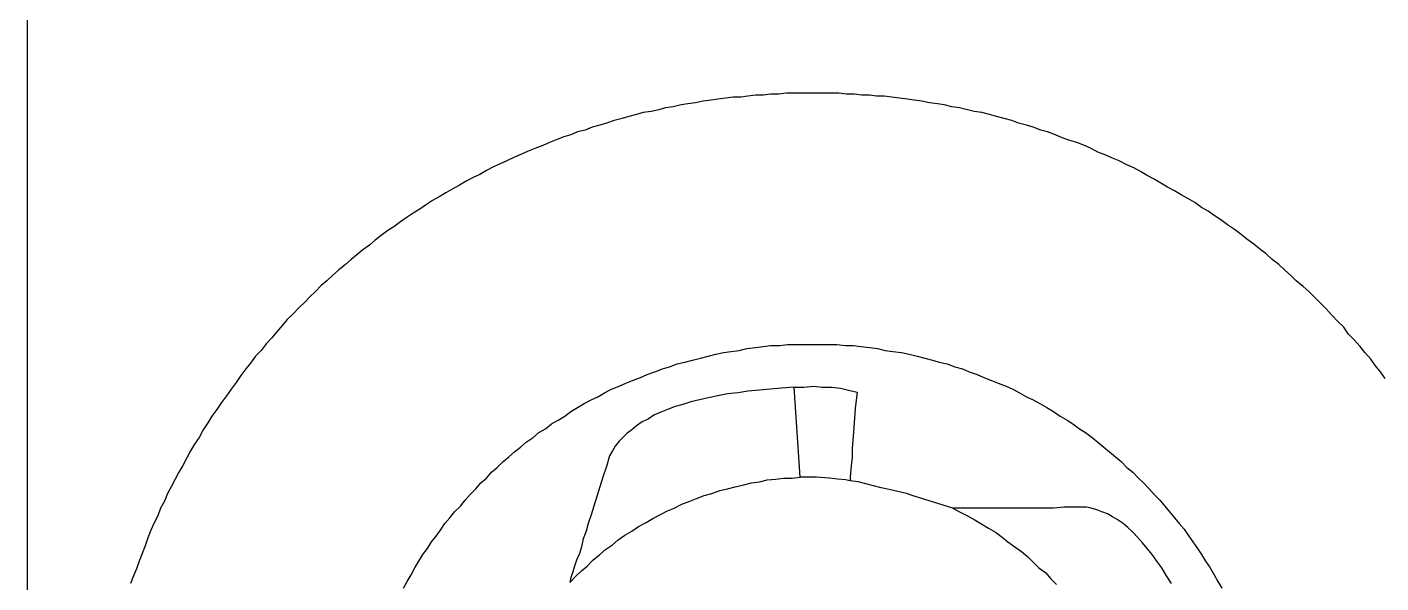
# Model space of a CAD drawing. Extents: x 11 to 591, y 39 to 419.
# Drawn here: x 11.22 to 46.2, y 285.24 to 299.62 of the extents above; entities that cross this region are included whole.
import ezdxf

# ---------------------------------------------------------------- set-up
doc = ezdxf.new("R2010")
doc.units = 0
doc.layers.get('0').update_dxf_attribs({"linetype": 'CONTINUOUS'})

msp = doc.modelspace()

# ---------------------------------------------------------------- linework, layer by layer
at = {"color": 5}
msp.add_line((11.215419, 418.930266), (11.215419, 38.955266), dxfattribs=at)
at = {"color": 3}
for p, q in [((29.065419, 297.755266), (28.890419, 297.730266)), ((29.265419, 297.780266), (29.065419, 297.755266)), ((29.465419, 297.805266), (29.265419, 297.780266)), ((29.665419, 297.805266), (29.465419, 297.805266)), ((29.840419, 297.830266), (29.665419, 297.805266)), ((30.040419, 297.855266), (29.840419, 297.830266)), ((30.240419, 297.855266), (30.040419, 297.855266)), ((30.440419, 297.880266), (30.240419, 297.855266)), ((30.640419, 297.880266), (30.440419, 297.880266)), ((30.840419, 297.905266), (30.640419, 297.880266)), ((31.015419, 297.905266), (30.840419, 297.905266)), ((31.215419, 297.905266), (31.015419, 297.905266)), ((31.415419, 297.905266), (31.215419, 297.905266)), ((31.615419, 297.905266), (31.415419, 297.905266)), ((31.815419, 297.905266), (31.615419, 297.905266)), ((31.990419, 297.905266), (31.815419, 297.905266)), ((32.190419, 297.905266), (31.990419, 297.905266)), ((32.390419, 297.880266), (32.190419, 297.905266)), ((32.590419, 297.880266), (32.390419, 297.880266)), ((32.790419, 297.855266), (32.590419, 297.880266)), ((32.990419, 297.855266), (32.790419, 297.855266)), ((33.165419, 297.830266), (32.990419, 297.855266)), ((33.365419, 297.830266), (33.165419, 297.830266)), ((33.565419, 297.805266), (33.365419, 297.830266)), ((33.765419, 297.780266), (33.565419, 297.805266)), ((33.965419, 297.755266), (33.765419, 297.780266)), ((34.140419, 297.730266), (33.965419, 297.755266)), ((27.140419, 297.405266), (26.965419, 297.355266)), ((27.340419, 297.430266), (27.140419, 297.405266)), ((27.540419, 297.480266), (27.340419, 297.430266)), ((27.715419, 297.530266), (27.540419, 297.480266)), ((27.915419, 297.555266), (27.715419, 297.530266)), ((28.115419, 297.605266), (27.915419, 297.555266)), ((28.290419, 297.630266), (28.115419, 297.605266)), ((28.490419, 297.655266), (28.290419, 297.630266)), ((28.690419, 297.705266), (28.490419, 297.655266)), ((28.890419, 297.730266), (28.690419, 297.705266)), ((34.340419, 297.705266), (34.140419, 297.730266)), ((34.540419, 297.655266), (34.340419, 297.705266)), ((34.740419, 297.630266), (34.540419, 297.655266)), ((34.915419, 297.605266), (34.740419, 297.630266)), ((35.115419, 297.555266), (34.915419, 297.605266)), ((35.315419, 297.530266), (35.115419, 297.555266)), ((35.515419, 297.480266), (35.315419, 297.530266)), ((35.690419, 297.430266), (35.515419, 297.480266)), ((35.890419, 297.405266), (35.690419, 297.430266)), ((36.090419, 297.355266), (35.890419, 297.405266)), ((26.015419, 297.080266), (25.815419, 297.030266)), ((26.190419, 297.130266), (26.015419, 297.080266)), ((26.390419, 297.205266), (26.190419, 297.130266)), ((26.590419, 297.255266), (26.390419, 297.205266)), ((26.765419, 297.305266), (26.590419, 297.255266)), ((26.965419, 297.355266), (26.765419, 297.305266)), ((36.265419, 297.305266), (36.090419, 297.355266)), ((36.465419, 297.255266), (36.265419, 297.305266)), ((36.665419, 297.205266), (36.465419, 297.255266)), ((36.840419, 297.130266), (36.665419, 297.205266)), ((37.040419, 297.080266), (36.840419, 297.130266)), ((37.215419, 297.030266), (37.040419, 297.080266)), ((24.890419, 296.705266), (24.715419, 296.630266)), ((25.090419, 296.780266), (24.890419, 296.705266)), ((25.265419, 296.830266), (25.090419, 296.780266)), ((25.440419, 296.905266), (25.265419, 296.830266)), ((25.640419, 296.955266), (25.440419, 296.905266)), ((25.815419, 297.030266), (25.640419, 296.955266)), ((37.415419, 296.955266), (37.215419, 297.030266)), ((37.590419, 296.905266), (37.415419, 296.955266)), ((37.790419, 296.830266), (37.590419, 296.905266)), ((37.965419, 296.755266), (37.790419, 296.830266)), ((38.165419, 296.680266), (37.965419, 296.755266)), ((24.165419, 296.405266), (23.990419, 296.330266)), ((24.340419, 296.480266), (24.165419, 296.405266)), ((24.540419, 296.555266), (24.340419, 296.480266)), ((24.715419, 296.630266), (24.540419, 296.555266)), ((38.340419, 296.630266), (38.165419, 296.680266)), ((38.540419, 296.555266), (38.340419, 296.630266)), ((38.715419, 296.480266), (38.540419, 296.555266)), ((38.890419, 296.380266), (38.715419, 296.480266)), ((39.090419, 296.305266), (38.890419, 296.380266)), ((23.265419, 296.005266), (23.090419, 295.905266)), ((23.440419, 296.080266), (23.265419, 296.005266)), ((23.615419, 296.155266), (23.440419, 296.080266)), ((23.815419, 296.255266), (23.615419, 296.155266)), ((23.990419, 296.330266), (23.815419, 296.255266)), ((39.265419, 296.230266), (39.090419, 296.305266)), ((39.440419, 296.155266), (39.265419, 296.230266)), ((39.640419, 296.055266), (39.440419, 296.155266)), ((39.815419, 295.980266), (39.640419, 296.055266)), ((22.740419, 295.730266), (22.565419, 295.630266)), ((22.915419, 295.805266), (22.740419, 295.730266)), ((23.090419, 295.905266), (22.915419, 295.805266)), ((39.990419, 295.880266), (39.815419, 295.980266)), ((40.165419, 295.780266), (39.990419, 295.880266)), ((40.340419, 295.680266), (40.165419, 295.780266)), ((40.515419, 295.580266), (40.340419, 295.680266)), ((22.040419, 295.330266), (21.865419, 295.230266)), ((22.215419, 295.430266), (22.040419, 295.330266)), ((22.390419, 295.530266), (22.215419, 295.430266)), ((22.565419, 295.630266), (22.390419, 295.530266)), ((40.690419, 295.480266), (40.515419, 295.580266)), ((40.865419, 295.380266), (40.690419, 295.480266)), ((41.040419, 295.280266), (40.865419, 295.380266)), ((21.540419, 295.030266), (21.365419, 294.905266)), ((21.690419, 295.130266), (21.540419, 295.030266)), ((21.865419, 295.230266), (21.690419, 295.130266)), ((41.215419, 295.180266), (41.040419, 295.280266)), ((41.390419, 295.080266), (41.215419, 295.180266)), ((41.565419, 294.955266), (41.390419, 295.080266)), ((41.740419, 294.855266), (41.565419, 294.955266)), ((21.040419, 294.705266), (20.865419, 294.580266)), ((21.190419, 294.805266), (21.040419, 294.705266)), ((21.365419, 294.905266), (21.190419, 294.805266)), ((41.915419, 294.730266), (41.740419, 294.855266)), ((42.065419, 294.630266), (41.915419, 294.730266)), ((42.240419, 294.505266), (42.065419, 294.630266)), ((20.540419, 294.355266), (20.365419, 294.230266)), ((20.690419, 294.455266), (20.540419, 294.355266)), ((20.865419, 294.580266), (20.690419, 294.455266)), ((42.415419, 294.380266), (42.240419, 294.505266)), ((42.590419, 294.255266), (42.415419, 294.380266)), ((42.740419, 294.130266), (42.590419, 294.255266)), ((20.065419, 293.980266), (19.890419, 293.855266)), ((20.215419, 294.105266), (20.065419, 293.980266)), ((20.365419, 294.230266), (20.215419, 294.105266)), ((42.915419, 294.005266), (42.740419, 294.130266)), ((43.065419, 293.880266), (42.915419, 294.005266)), ((19.590419, 293.605266), (19.440419, 293.480266)), ((19.740419, 293.730266), (19.590419, 293.605266)), ((19.890419, 293.855266), (19.740419, 293.730266)), ((43.240419, 293.755266), (43.065419, 293.880266)), ((43.390419, 293.605266), (43.240419, 293.755266)), ((43.565419, 293.480266), (43.390419, 293.605266)), ((19.115419, 293.205266), (18.965419, 293.055266)), ((19.265419, 293.330266), (19.115419, 293.205266)), ((19.440419, 293.480266), (19.265419, 293.330266)), ((43.715419, 293.330266), (43.565419, 293.480266)), ((43.865419, 293.205266), (43.715419, 293.330266)), ((44.015419, 293.055266), (43.865419, 293.205266)), ((18.815419, 292.930266), (18.665419, 292.780266)), ((18.965419, 293.055266), (18.815419, 292.930266)), ((44.190419, 292.905266), (44.015419, 293.055266)), ((44.340419, 292.780266), (44.190419, 292.905266)), ((18.390419, 292.505266), (18.240419, 292.355266)), ((18.515419, 292.630266), (18.390419, 292.505266)), ((18.665419, 292.780266), (18.515419, 292.630266)), ((44.490419, 292.630266), (44.340419, 292.780266)), ((44.640419, 292.480266), (44.490419, 292.630266)), ((18.090419, 292.205266), (17.940419, 292.055266)), ((18.240419, 292.355266), (18.090419, 292.205266)), ((44.790419, 292.330266), (44.640419, 292.480266)), ((44.940419, 292.155266), (44.790419, 292.330266)), ((45.090419, 292.005266), (44.940419, 292.155266)), ((17.815419, 291.905266), (17.665419, 291.730266)), ((17.940419, 292.055266), (17.815419, 291.905266)), ((45.240419, 291.855266), (45.090419, 292.005266)), ((45.365419, 291.680266), (45.240419, 291.855266)), ((17.540419, 291.580266), (17.390419, 291.430266)), ((17.665419, 291.730266), (17.540419, 291.580266)), ((45.515419, 291.530266), (45.365419, 291.680266)), ((45.665419, 291.355266), (45.515419, 291.530266)), ((17.115419, 291.105266), (16.990419, 290.930266)), ((17.265419, 291.255266), (17.115419, 291.105266)), ((17.390419, 291.430266), (17.265419, 291.255266)), ((28.615419, 291.055266), (28.815419, 291.105266)), ((28.815419, 291.105266), (29.015419, 291.155266)), ((29.015419, 291.155266), (29.215419, 291.205266)), ((29.215419, 291.205266), (29.415419, 291.230266)), ((29.415419, 291.230266), (29.615419, 291.255266)), ((29.615419, 291.255266), (29.815419, 291.305266)), ((29.815419, 291.305266), (30.040419, 291.330266)), ((30.040419, 291.330266), (30.240419, 291.355266)), ((30.240419, 291.355266), (30.440419, 291.380266)), ((30.440419, 291.380266), (30.665419, 291.380266)), ((30.665419, 291.380266), (30.865419, 291.405266)), ((30.865419, 291.405266), (31.090419, 291.405266)), ((31.090419, 291.405266), (31.290419, 291.405266)), ((31.290419, 291.405266), (31.515419, 291.405266)), ((31.515419, 291.405266), (31.715419, 291.405266)), ((31.715419, 291.405266), (31.940419, 291.405266)), ((31.940419, 291.405266), (32.140419, 291.405266)), ((32.140419, 291.405266), (32.365419, 291.380266)), ((32.365419, 291.380266), (32.565419, 291.380266)), ((32.565419, 291.380266), (32.765419, 291.355266)), ((32.765419, 291.355266), (32.990419, 291.330266)), ((32.990419, 291.330266), (33.190419, 291.305266)), ((33.190419, 291.305266), (33.390419, 291.255266)), ((33.390419, 291.255266), (33.590419, 291.230266)), ((33.590419, 291.230266), (33.815419, 291.205266)), ((33.815419, 291.205266), (34.015419, 291.155266)), ((34.015419, 291.155266), (34.215419, 291.105266)), ((34.215419, 291.105266), (34.415419, 291.055266)), ((45.790419, 291.205266), (45.665419, 291.355266)), ((45.940419, 291.030266), (45.790419, 291.205266)), ((16.865419, 290.780266), (16.740419, 290.605266)), ((16.990419, 290.930266), (16.865419, 290.780266)), ((27.440419, 290.705266), (27.640419, 290.780266)), ((27.640419, 290.780266), (27.815419, 290.830266)), ((27.815419, 290.830266), (28.015419, 290.905266)), ((28.015419, 290.905266), (28.215419, 290.955266)), ((28.215419, 290.955266), (28.415419, 291.005266)), ((28.415419, 291.005266), (28.615419, 291.055266)), ((34.415419, 291.055266), (34.615419, 291.005266)), ((34.615419, 291.005266), (34.790419, 290.955266)), ((34.790419, 290.955266), (34.990419, 290.905266)), ((34.990419, 290.905266), (35.190419, 290.830266)), ((35.190419, 290.830266), (35.390419, 290.780266)), ((35.390419, 290.780266), (35.565419, 290.705266)), ((46.065419, 290.855266), (45.940419, 291.030266)), ((46.190419, 290.705266), (46.065419, 290.855266)), ((16.615419, 290.430266), (16.490419, 290.255266)), ((16.740419, 290.605266), (16.615419, 290.430266)), ((26.515419, 290.330266), (26.690419, 290.405266)), ((26.690419, 290.405266), (26.865419, 290.480266)), ((26.865419, 290.480266), (27.065419, 290.555266)), ((27.065419, 290.555266), (27.240419, 290.630266)), ((27.240419, 290.630266), (27.440419, 290.705266)), ((35.565419, 290.705266), (35.765419, 290.630266)), ((35.765419, 290.630266), (35.940419, 290.555266)), ((35.940419, 290.555266), (36.140419, 290.480266)), ((36.140419, 290.480266), (36.315419, 290.405266)), ((36.315419, 290.405266), (36.515419, 290.330266)), ((46.315419, 290.530266), (46.190419, 290.705266)), ((16.365419, 290.080266), (16.240419, 289.905266)), ((16.490419, 290.255266), (16.365419, 290.080266)), ((25.790419, 289.980266), (25.965419, 290.055266)), ((25.965419, 290.055266), (26.140419, 290.155266)), ((26.140419, 290.155266), (26.315419, 290.255266)), ((26.315419, 290.255266), (26.515419, 290.330266)), ((36.515419, 290.330266), (36.690419, 290.255266)), ((36.690419, 290.255266), (36.865419, 290.155266)), ((36.865419, 290.155266), (37.040419, 290.055266)), ((37.040419, 290.055266), (37.215419, 289.980266)), ((16.115419, 289.730266), (15.990419, 289.555266)), ((16.240419, 289.905266), (16.115419, 289.730266)), ((25.265419, 289.680266), (25.440419, 289.780266)), ((25.440419, 289.780266), (25.615419, 289.880266)), ((25.615419, 289.880266), (25.790419, 289.980266)), ((37.215419, 289.980266), (37.390419, 289.880266)), ((37.390419, 289.880266), (37.565419, 289.780266)), ((37.565419, 289.780266), (37.740419, 289.680266)), ((15.890419, 289.380266), (15.765419, 289.205266)), ((15.990419, 289.555266), (15.890419, 289.380266)), ((24.615419, 289.230266), (24.765419, 289.355266)), ((24.765419, 289.355266), (24.940419, 289.455266)), ((24.940419, 289.455266), (25.115419, 289.555266)), ((25.115419, 289.555266), (25.265419, 289.680266)), ((37.740419, 289.680266), (37.915419, 289.555266)), ((37.915419, 289.555266), (38.090419, 289.455266)), ((38.090419, 289.455266), (38.240419, 289.355266)), ((38.240419, 289.355266), (38.415419, 289.230266)), ((15.665419, 289.005266), (15.540419, 288.830266)), ((15.765419, 289.205266), (15.665419, 289.005266)), ((24.115419, 288.880266), (24.290419, 289.005266)), ((24.290419, 289.005266), (24.440419, 289.130266)), ((24.440419, 289.130266), (24.615419, 289.230266)), ((38.415419, 289.230266), (38.565419, 289.130266)), ((38.565419, 289.130266), (38.740419, 289.005266)), ((38.740419, 289.005266), (38.890419, 288.880266)), ((15.440419, 288.655266), (15.340419, 288.480266)), ((15.540419, 288.830266), (15.440419, 288.655266)), ((23.815419, 288.630266), (23.965419, 288.755266)), ((23.965419, 288.755266), (24.115419, 288.880266)), ((38.890419, 288.880266), (39.040419, 288.755266)), ((39.040419, 288.755266), (39.190419, 288.630266)), ((15.340419, 288.480266), (15.240419, 288.280266)), ((23.365419, 288.230266), (23.515419, 288.380266)), ((23.515419, 288.380266), (23.665419, 288.505266)), ((23.665419, 288.505266), (23.815419, 288.630266)), ((39.190419, 288.630266), (39.340419, 288.505266)), ((39.340419, 288.505266), (39.490419, 288.380266)), ((39.490419, 288.380266), (39.640419, 288.230266)), ((15.140419, 288.105266), (15.040419, 287.930266)), ((15.240419, 288.280266), (15.140419, 288.105266)), ((22.940419, 287.830266), (23.090419, 287.955266)), ((23.090419, 287.955266), (23.215419, 288.105266)), ((23.215419, 288.105266), (23.365419, 288.230266)), ((39.640419, 288.230266), (39.790419, 288.105266)), ((39.790419, 288.105266), (39.940419, 287.955266)), ((39.940419, 287.955266), (40.065419, 287.830266)), ((14.940419, 287.730266), (14.840419, 287.555266)), ((15.040419, 287.930266), (14.940419, 287.730266)), ((22.665419, 287.530266), (22.815419, 287.680266)), ((22.815419, 287.680266), (22.940419, 287.830266)), ((40.065419, 287.830266), (40.215419, 287.680266)), ((40.215419, 287.680266), (40.340419, 287.530266)), ((14.765419, 287.355266), (14.665419, 287.180266)), ((14.840419, 287.555266), (14.765419, 287.355266)), ((22.415419, 287.230266), (22.540419, 287.380266)), ((22.540419, 287.380266), (22.665419, 287.530266)), ((40.340419, 287.530266), (40.490419, 287.380266)), ((40.490419, 287.380266), (40.615419, 287.230266)), ((14.590419, 286.980266), (14.490419, 286.780266)), ((14.665419, 287.180266), (14.590419, 286.980266)), ((22.015419, 286.780266), (22.140419, 286.930266)), ((22.140419, 286.930266), (22.265419, 287.080266)), ((22.265419, 287.080266), (22.415419, 287.230266)), ((40.615419, 287.230266), (40.740419, 287.080266)), ((40.740419, 287.080266), (40.865419, 286.930266)), ((40.865419, 286.930266), (40.990419, 286.780266)), ((14.415419, 286.605266), (14.340419, 286.405266)), ((14.490419, 286.780266), (14.415419, 286.605266)), ((21.790419, 286.455266), (21.915419, 286.630266)), ((21.915419, 286.630266), (22.015419, 286.780266)), ((40.990419, 286.780266), (41.115419, 286.630266)), ((41.115419, 286.630266), (41.240419, 286.455266)), ((14.265419, 286.205266), (14.190419, 286.005266)), ((14.340419, 286.405266), (14.265419, 286.205266)), ((21.565419, 286.130266), (21.665419, 286.305266)), ((21.665419, 286.305266), (21.790419, 286.455266)), ((41.240419, 286.455266), (41.340419, 286.305266)), ((41.340419, 286.305266), (41.465419, 286.130266)), ((14.190419, 286.005266), (14.115419, 285.805266)), ((21.340419, 285.805266), (21.440419, 285.980266)), ((21.440419, 285.980266), (21.565419, 286.130266)), ((41.465419, 286.130266), (41.565419, 285.980266)), ((41.565419, 285.980266), (41.665419, 285.805266)), ((14.040419, 285.605266), (13.965419, 285.430266)), ((14.115419, 285.805266), (14.040419, 285.605266)), ((21.140419, 285.455266), (21.240419, 285.630266)), ((21.240419, 285.630266), (21.340419, 285.805266)), ((41.665419, 285.805266), (41.790419, 285.630266)), ((41.790419, 285.630266), (41.890419, 285.455266)), ((13.965419, 285.430266), (13.890419, 285.230266)), ((20.940419, 285.105266), (21.040419, 285.280266)), ((21.040419, 285.280266), (21.140419, 285.455266)), ((41.890419, 285.455266), (41.990419, 285.280266)), ((41.990419, 285.280266), (42.090419, 285.105266))]:
    msp.add_line(p, q, dxfattribs=at)
at = {"color": 7}
for p, q in [((29.065419, 290.080266), (28.815419, 290.030266)), ((29.315419, 290.130266), (29.065419, 290.080266)), ((29.590419, 290.155266), (29.315419, 290.130266)), ((29.840419, 290.205266), (29.590419, 290.155266)), ((30.140419, 290.230266), (29.840419, 290.205266)), ((30.415419, 290.255266), (30.140419, 290.230266)), ((30.715419, 290.280266), (30.415419, 290.255266)), ((31.040419, 290.305266), (30.715419, 290.280266)), ((31.190419, 287.980266), (31.040419, 290.305266)), ((27.765419, 289.730266), (27.590419, 289.655266)), ((27.965419, 289.805266), (27.765419, 289.730266)), ((28.165419, 289.855266), (27.965419, 289.805266)), ((28.365419, 289.930266), (28.165419, 289.855266)), ((28.590419, 289.980266), (28.365419, 289.930266)), ((28.815419, 290.030266), (28.590419, 289.980266)), ((27.115419, 289.405266), (26.965419, 289.305266)), ((27.265419, 289.480266), (27.115419, 289.405266)), ((27.415419, 289.580266), (27.265419, 289.480266)), ((27.590419, 289.655266), (27.415419, 289.580266)), ((26.615419, 289.005266), (26.515419, 288.905266)), ((26.715419, 289.105266), (26.615419, 289.005266)), ((26.840419, 289.205266), (26.715419, 289.105266)), ((26.965419, 289.305266), (26.840419, 289.205266)), ((26.340419, 288.655266), (26.265419, 288.530266)), ((26.415419, 288.780266), (26.340419, 288.655266)), ((26.515419, 288.905266), (26.415419, 288.780266)), ((26.265419, 288.530266), (26.190419, 288.255266)), ((26.090419, 287.980266), (26.015419, 287.730266)), ((26.190419, 288.255266), (26.090419, 287.980266)), ((30.565419, 287.930266), (30.765419, 287.955266)), ((30.765419, 287.955266), (30.990419, 287.955266)), ((30.990419, 287.955266), (31.190419, 287.980266)), ((26.015419, 287.730266), (25.940419, 287.480266)), ((28.915419, 287.555266), (29.115419, 287.630266)), ((29.115419, 287.630266), (29.315419, 287.680266)), ((29.315419, 287.680266), (29.515419, 287.730266)), ((29.515419, 287.730266), (29.740419, 287.780266)), ((29.740419, 287.780266), (29.940419, 287.830266)), ((29.940419, 287.830266), (30.140419, 287.855266)), ((30.140419, 287.855266), (30.340419, 287.905266)), ((30.340419, 287.905266), (30.565419, 287.930266)), ((25.940419, 287.480266), (25.865419, 287.230266)), ((27.940419, 287.180266), (28.140419, 287.280266)), ((28.140419, 287.280266), (28.340419, 287.355266)), ((28.340419, 287.355266), (28.515419, 287.430266)), ((28.515419, 287.430266), (28.715419, 287.505266)), ((28.715419, 287.505266), (28.915419, 287.555266)), ((25.790419, 287.005266), (25.715419, 286.780266)), ((25.865419, 287.230266), (25.790419, 287.005266)), ((27.215419, 286.805266), (27.390419, 286.905266)), ((27.390419, 286.905266), (27.565419, 287.005266)), ((27.565419, 287.005266), (27.765419, 287.105266)), ((27.765419, 287.105266), (27.940419, 287.180266)), ((35.265419, 287.180266), (35.140419, 287.180266)), ((35.140419, 287.180266), (35.315419, 287.080266)), ((35.415419, 287.180266), (35.265419, 287.180266)), ((35.315419, 287.080266), (35.515419, 286.980266)), ((35.565419, 287.180266), (35.415419, 287.180266)), ((35.515419, 286.980266), (35.690419, 286.880266)), ((35.740419, 287.180266), (35.565419, 287.180266)), ((35.915419, 287.180266), (35.740419, 287.180266)), ((36.115419, 287.180266), (35.915419, 287.180266)), ((36.315419, 287.180266), (36.115419, 287.180266)), ((36.515419, 287.180266), (36.315419, 287.180266)), ((36.740419, 287.180266), (36.515419, 287.180266)), ((36.990419, 287.180266), (36.740419, 287.180266)), ((37.215419, 287.180266), (36.990419, 287.180266)), ((37.465419, 287.180266), (37.215419, 287.180266)), ((37.740419, 287.180266), (37.465419, 287.180266)), ((38.015419, 287.205266), (37.740419, 287.180266)), ((38.290419, 287.205266), (38.015419, 287.205266)), ((38.590419, 287.205266), (38.290419, 287.205266)), ((38.715419, 287.180266), (38.590419, 287.205266)), ((38.865419, 287.130266), (38.715419, 287.180266)), ((38.990419, 287.080266), (38.865419, 287.130266)), ((39.140419, 287.030266), (38.990419, 287.080266)), ((39.265419, 286.955266), (39.140419, 287.030266)), ((39.390419, 286.880266), (39.265419, 286.955266)), ((25.665419, 286.580266), (25.590419, 286.380266)), ((25.715419, 286.780266), (25.665419, 286.580266)), ((26.665419, 286.480266), (26.840419, 286.580266)), ((26.840419, 286.580266), (27.015419, 286.705266)), ((27.015419, 286.705266), (27.215419, 286.805266)), ((35.690419, 286.880266), (35.865419, 286.780266)), ((35.865419, 286.780266), (36.065419, 286.655266)), ((36.065419, 286.655266), (36.240419, 286.555266)), ((36.240419, 286.555266), (36.415419, 286.430266)), ((39.540419, 286.780266), (39.390419, 286.880266)), ((39.665419, 286.680266), (39.540419, 286.780266)), ((39.790419, 286.555266), (39.665419, 286.680266)), ((39.915419, 286.430266), (39.790419, 286.555266)), ((25.590419, 286.380266), (25.540419, 286.180266)), ((26.165419, 286.105266), (26.340419, 286.230266)), ((26.340419, 286.230266), (26.490419, 286.355266)), ((26.490419, 286.355266), (26.665419, 286.480266)), ((36.415419, 286.430266), (36.565419, 286.305266)), ((36.565419, 286.305266), (36.740419, 286.180266)), ((40.040419, 286.280266), (39.915419, 286.430266)), ((40.165419, 286.130266), (40.040419, 286.280266)), ((25.490419, 286.005266), (25.415419, 285.830266)), ((25.540419, 286.180266), (25.490419, 286.005266)), ((25.840419, 285.830266), (26.015419, 285.980266)), ((26.015419, 285.980266), (26.165419, 286.105266)), ((36.740419, 286.180266), (36.915419, 286.055266)), ((36.915419, 286.055266), (37.065419, 285.930266)), ((37.065419, 285.930266), (37.215419, 285.780266)), ((40.290419, 285.980266), (40.165419, 286.130266)), ((40.415419, 285.805266), (40.290419, 285.980266)), ((25.315419, 285.530266), (25.265419, 285.380266)), ((25.365419, 285.680266), (25.315419, 285.530266)), ((25.415419, 285.830266), (25.365419, 285.680266)), ((25.390419, 285.405266), (25.540419, 285.555266)), ((25.540419, 285.555266), (25.690419, 285.680266)), ((25.690419, 285.680266), (25.840419, 285.830266)), ((37.215419, 285.780266), (37.365419, 285.630266)), ((37.365419, 285.630266), (37.540419, 285.505266)), ((37.540419, 285.505266), (37.665419, 285.355266)), ((40.540419, 285.630266), (40.415419, 285.805266)), ((40.665419, 285.430266), (40.540419, 285.630266)), ((25.240419, 285.255266), (25.390419, 285.405266)), ((25.265419, 285.380266), (25.240419, 285.255266)), ((37.665419, 285.355266), (37.815419, 285.205266)), ((40.790419, 285.230266), (40.665419, 285.430266))]:
    msp.add_line(p, q, dxfattribs=at)
at = {"color": 1}
for p, q in [((31.190419, 287.980266), (31.040419, 290.305266)), ((31.040419, 290.305266), (31.290419, 290.305266)), ((31.290419, 290.305266), (31.540419, 290.330266)), ((31.540419, 290.330266), (31.765419, 290.305266)), ((31.765419, 290.305266), (32.015419, 290.305266)), ((32.015419, 290.305266), (32.240419, 290.280266)), ((32.240419, 290.280266), (32.440419, 290.230266)), ((32.440419, 290.230266), (32.665419, 290.180266)), ((32.665419, 290.180266), (32.615419, 289.755266)), ((32.615419, 289.755266), (32.590419, 289.380266)), ((32.590419, 289.380266), (32.565419, 289.030266)), ((32.565419, 289.030266), (32.540419, 288.730266)), ((32.540419, 288.730266), (32.540419, 288.480266)), ((32.540419, 288.480266), (32.515419, 288.280266)), ((31.615419, 287.980266), (31.190419, 287.980266)), ((31.940419, 287.955266), (31.615419, 287.980266)), ((32.165419, 287.930266), (31.940419, 287.955266)), ((32.515419, 288.280266), (32.490419, 287.980266)), ((32.490419, 287.980266), (32.490419, 287.880266)), ((32.365419, 287.905266), (32.165419, 287.930266)), ((32.490419, 287.880266), (32.365419, 287.905266)), ((32.690419, 287.855266), (32.490419, 287.880266)), ((32.890419, 287.805266), (32.690419, 287.855266)), ((33.090419, 287.755266), (32.890419, 287.805266)), ((33.290419, 287.705266), (33.090419, 287.755266)), ((33.490419, 287.655266), (33.290419, 287.705266)), ((33.715419, 287.605266), (33.490419, 287.655266)), ((33.940419, 287.555266), (33.715419, 287.605266)), ((34.165419, 287.480266), (33.940419, 287.555266)), ((34.390419, 287.405266), (34.165419, 287.480266)), ((34.640419, 287.330266), (34.390419, 287.405266)), ((34.890419, 287.255266), (34.640419, 287.330266)), ((35.140419, 287.180266), (34.890419, 287.255266))]:
    msp.add_line(p, q, dxfattribs=at)

doc.saveas('drawing.dxf')
